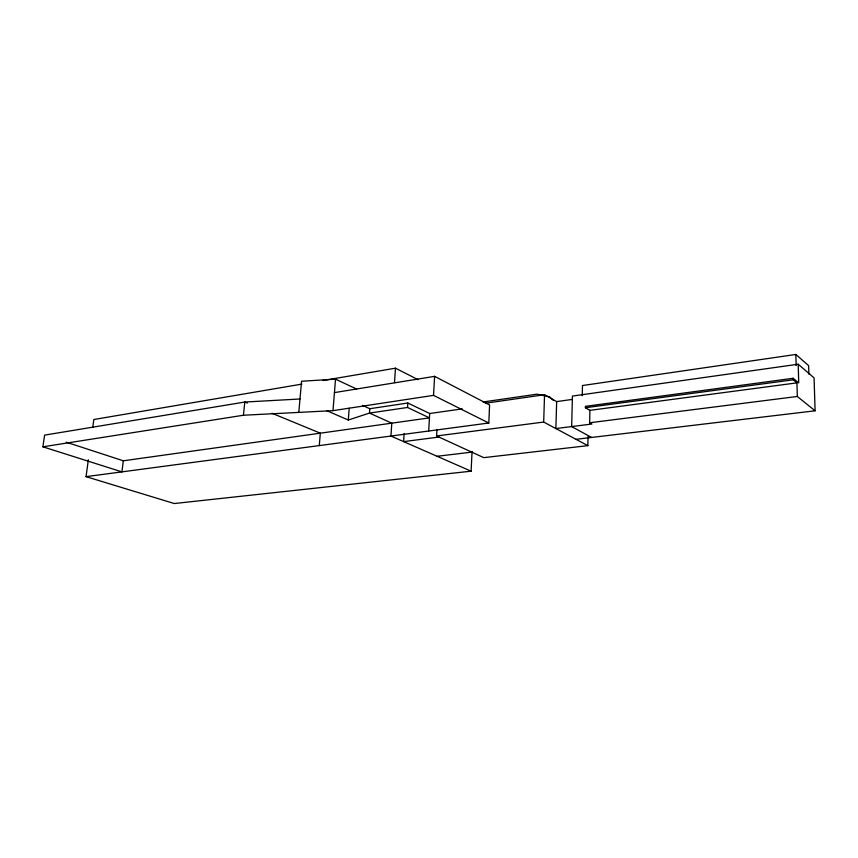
<?xml version="1.0" encoding="UTF-8"?>
<svg xmlns="http://www.w3.org/2000/svg" width="858" height="858" viewBox="0 0 858 858"><rect width="100%" height="100%" fill="white"/><g stroke="black" fill="none" stroke-linecap="round" stroke-linejoin="round"><path stroke-width="1.29" d="M485.381 403.239L544.551 394.723L556.66 401.587L555.877 428.56L591.891 424.034L589.639 422.769L589.907 410.349L585.392 407.732L585.424 406.349L793.2 378.281L798.723 382.872L798.208 364.221L572.436 396.074L571.664 426.576L591.559 437.451M582.25 395.688L582.485 385.532L795.849 354.461L808.622 365.626L808.88 374.142M436.947 429.483L436.583 435.971L483.773 457.646L587.859 445.645L588.052 436.529M587.859 445.645L543.682 422.05L544.551 394.723M88.353 459.77L86.047 476.651L488.792 423.015L489.596 404.976L434.62 376.351L334.448 392.599M86.047 476.651L174.281 503.539L471.106 471.192L472.061 451.512M488.792 423.015L433.526 395.366L434.62 376.351M428.689 431.016L429.708 413.513L407.818 403.013L369.798 408.719L362.484 405.384M404.139 433.59L403.625 441.613L438.942 437.054M66.195 442.17L123.327 460.8L429.45 417.878L407.529 407.464L407.818 403.013M394.508 382.582L395.474 368.179L323.026 380.512M369.798 408.719L369.476 413.084L348.284 420.034L326.555 410.564M348.284 420.034L349.195 408.226M299.989 398.991L244.777 402.048L44.616 435.124L42.9 446.814L243.436 415.24L332.979 410.65L335.532 379.161L301.566 381.231L298.799 412.408M319.283 445.592L320.313 433.183L272.018 413.277M243.436 415.24L244.777 402.048L247.254 403.067M123.327 460.8L121.911 471.879L42.9 446.814M92.771 427.305L93.833 419.519L301.952 384.094M332.979 410.65L433.526 395.366M407.529 407.464L369.476 413.084L391.795 423.166L390.926 436.046L471.106 471.192M482.957 401.994L536.979 394.187L549.549 396.825L553.228 400.257M429.708 413.513L462.258 408.88M556.66 401.587L572.361 399.399M585.392 407.732L793.242 379.804L796.932 382.861L797.307 396.471L815.1 410.8L814.07 377.874L798.208 364.221M589.907 410.349L796.932 382.861M436.583 435.971L543.682 422.05M589.639 422.769L797.307 396.471M575.997 439.307L815.1 410.8M437.076 456.274L471.793 452.145M335.532 379.161L356.66 389.071M395.474 368.179L418.125 379.697M795.849 354.461L796.149 365.615M793.2 378.281L793.242 379.804"/></g></svg>
